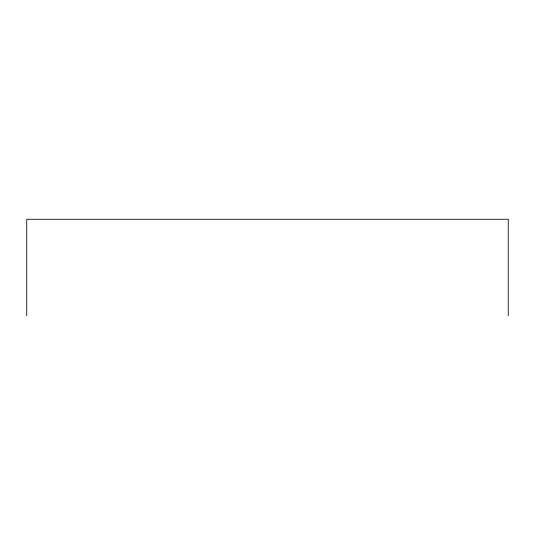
<?xml version="1.0" encoding="UTF-8"?>
<svg xmlns="http://www.w3.org/2000/svg" width="535" height="535" viewBox="0 0 535 535"><rect width="100%" height="100%" fill="white"/><g stroke="black" fill="none" stroke-linecap="round" stroke-linejoin="round"><path stroke-width="0.8" d="M508.25 315.724L508.25 219.276L26.75 219.276L26.75 315.724"/></g></svg>
